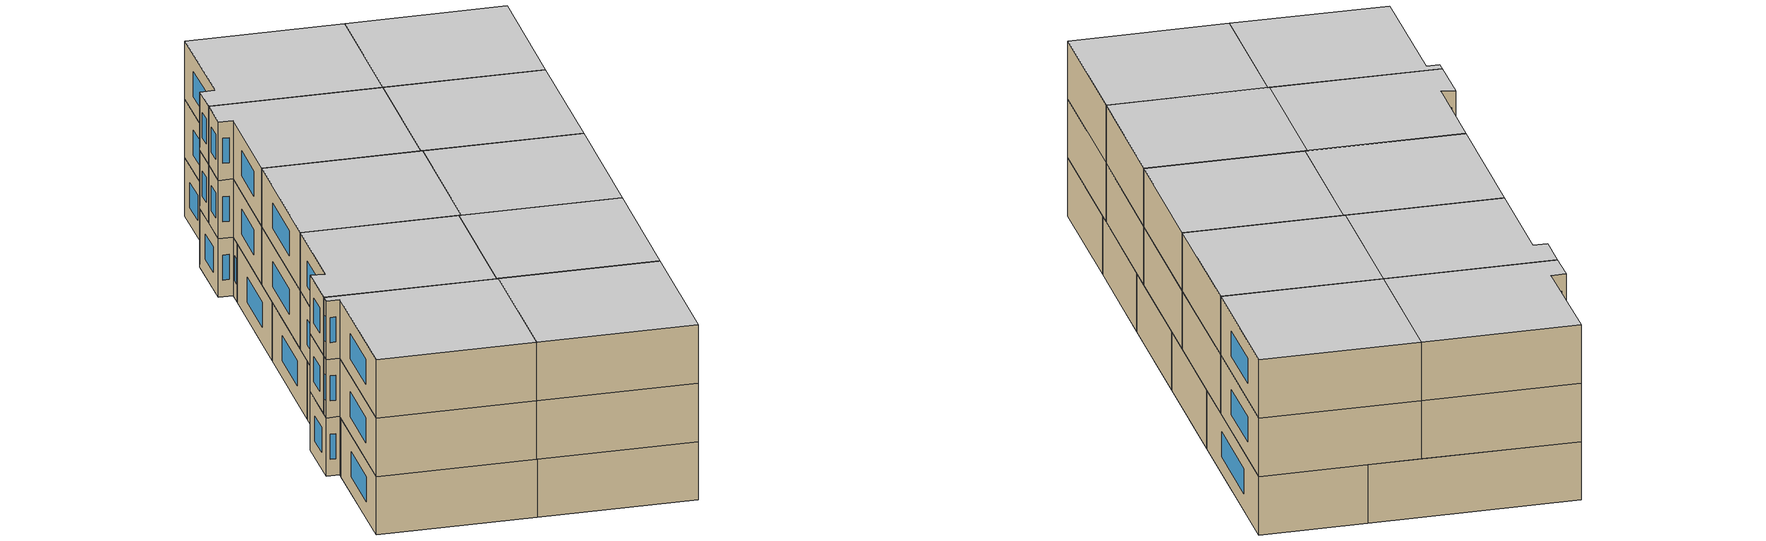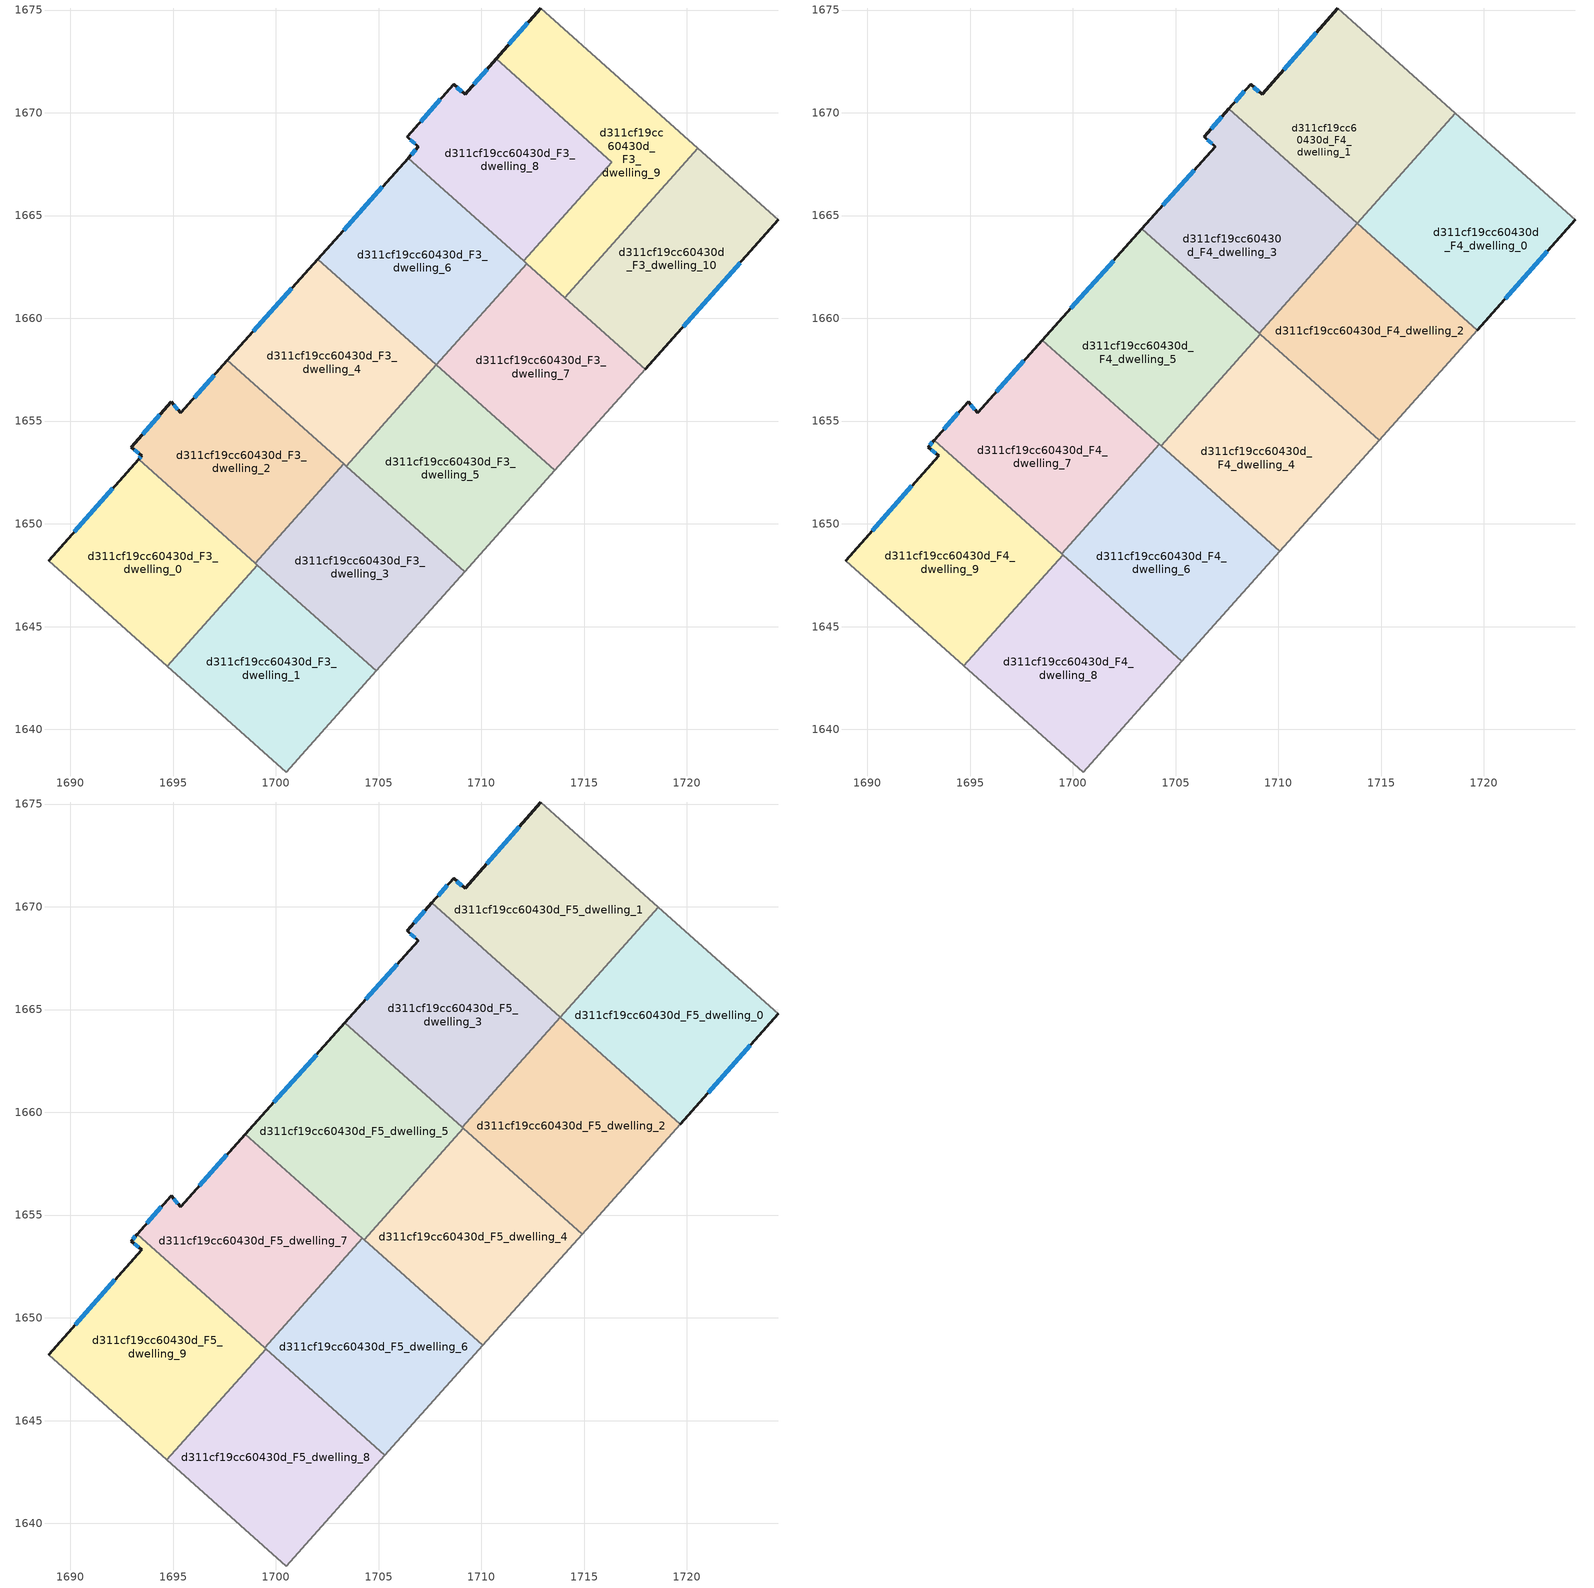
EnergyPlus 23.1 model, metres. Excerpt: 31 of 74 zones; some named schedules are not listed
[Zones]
d311cf19cc60430d_F3_dwelling_0
 floor to d311cf19cc60430d_F2_dwelling_0 (EU_floor_Construction): 1699.1,1647.99 1694.72,1643.07 1688.94,1648.22 1693.32,1653.14 z9
 wall outside (EU_wall_Construction): 1693.32,1653.14 1688.94,1648.22 z9:12
 wall to d311cf19cc60430d_F3_dwelling_1 (EU_wall_Construction): 1694.72,1643.07 1699.1,1647.99 z9:12
 wall adiabatic (EU_wall_Construction): 1688.94,1648.22 1694.72,1643.07 z9:12
 wall to d311cf19cc60430d_F3_dwelling_2 (EU_wall_Construction): 1698.99,1648.09 1693.32,1653.14 z9:12
 wall to d311cf19cc60430d_F3_dwelling_3 (EU_wall_Construction): 1699.1,1647.99 1698.99,1648.09 z9:12
 window (EU_Window_Construction): 1692.07,1651.74 1690.19,1649.62 z9.86:11.14
d311cf19cc60430d_F3_dwelling_1
 floor to d311cf19cc60430d_F2_dwelling_1 (EU_floor_Construction): 1704.88,1642.84 1700.49,1637.93 1694.72,1643.07 1699.1,1647.99 z9
 wall adiabatic (EU_wall_Construction): 1694.72,1643.07 1700.49,1637.93 1704.88,1642.84 z9:12
 wall to d311cf19cc60430d_F3_dwelling_3 (EU_wall_Construction): 1704.88,1642.84 1699.1,1647.99 z9:12
d311cf19cc60430d_F3_dwelling_10
 floor to d311cf19cc60430d_F2_dwelling_10 (EU_floor_Construction): 1724.45,1664.79 1717.97,1657.52 1714.06,1661.01 1720.54,1668.28 z9
 wall outside (EU_wall_Construction): 1717.97,1657.52 1724.45,1664.79 z9:12
 wall to d311cf19cc60430d_F3_dwelling_9 (EU_wall_Construction): 1720.54,1668.28 1714.06,1661.01 z9:12
 wall adiabatic (EU_wall_Construction): 1724.45,1664.79 1720.54,1668.28 z9:12
 wall to d311cf19cc60430d_F3_dwelling_7 (EU_wall_Construction): 1714.06,1661.01 1717.97,1657.52 z9:12
 window (EU_Window_Construction): 1719.82,1659.6 1722.6,1662.71 z9.86:11.14
 ceiling adiabatic (EU_roof_Construction): 1717.97,1657.52 1719.67,1659.43 1715.76,1662.92 1714.06,1661.01 z12
d311cf19cc60430d_F3_dwelling_2
 floor to d311cf19cc60430d_F2_dwelling_2 (EU_floor_Construction): 1703.29,1652.92 1698.99,1648.09 1693.32,1653.14 1693.46,1653.3 1692.95,1653.73 1694.9,1655.94 1695.37,1655.41 1697.64,1657.96 z9
 wall outside (EU_wall_Construction): 1697.64,1657.96 1695.37,1655.41 1694.9,1655.94 1692.95,1653.73 1693.46,1653.3 1693.32,1653.14 z9:12
 wall to d311cf19cc60430d_F3_dwelling_3 (EU_wall_Construction): 1698.99,1648.09 1703.29,1652.92 z9:12
 wall to d311cf19cc60430d_F3_dwelling_4 (EU_wall_Construction): 1703.29,1652.92 1697.64,1657.96 z9:12
 window (EU_Window_Construction): 1693.1,1653.61 1693.32,1653.42 / 1694.34,1655.31 1693.51,1654.36 / 1695.23,1655.56 1695.03,1655.79 / 1696.99,1657.23 1696.02,1656.14 / 1693.42,1653.26 1693.36,1653.19 z9.86:11.14
d311cf19cc60430d_F3_dwelling_3
 floor to d311cf19cc60430d_F2_dwelling_3 (EU_floor_Construction): 1709.18,1647.67 1704.88,1642.84 1698.99,1648.09 1703.29,1652.92 z9
 wall adiabatic (EU_wall_Construction): 1704.88,1642.84 1709.18,1647.67 z9:12
 wall to d311cf19cc60430d_F3_dwelling_5 (EU_wall_Construction): 1709.18,1647.67 1703.41,1652.81 z9:12
 wall to d311cf19cc60430d_F3_dwelling_4 (EU_wall_Construction): 1703.41,1652.81 1703.29,1652.92 z9:12
d311cf19cc60430d_F3_dwelling_4
 floor to d311cf19cc60430d_F2_dwelling_4 (EU_floor_Construction): 1707.8,1657.74 1703.41,1652.81 1697.64,1657.96 1702.04,1662.88 z9
 wall outside (EU_wall_Construction): 1702.04,1662.88 1697.64,1657.96 z9:12
 wall to d311cf19cc60430d_F3_dwelling_5 (EU_wall_Construction): 1703.41,1652.81 1707.8,1657.74 z9:12
 wall to d311cf19cc60430d_F3_dwelling_6 (EU_wall_Construction): 1707.8,1657.74 1702.04,1662.88 z9:12
 window (EU_Window_Construction): 1700.78,1661.47 1698.9,1659.36 z9.86:11.14
d311cf19cc60430d_F3_dwelling_5
 floor to d311cf19cc60430d_F2_dwelling_5 (EU_floor_Construction): 1713.58,1652.6 1709.18,1647.67 1703.41,1652.81 1707.8,1657.74 z9
 wall adiabatic (EU_wall_Construction): 1709.18,1647.67 1713.58,1652.6 z9:12
 wall to d311cf19cc60430d_F3_dwelling_7 (EU_wall_Construction): 1713.58,1652.6 1707.81,1657.73 z9:12
d311cf19cc60430d_F3_dwelling_6
 floor to d311cf19cc60430d_F2_dwelling_6 (EU_floor_Construction): 1712.2,1662.66 1707.81,1657.74 1702.04,1662.88 1706.44,1667.8 z9
 wall outside (EU_wall_Construction): 1706.44,1667.8 1702.04,1662.88 z9:12
 wall to d311cf19cc60430d_F3_dwelling_7 (EU_wall_Construction): 1707.81,1657.74 1712.2,1662.66 z9:12
 wall to d311cf19cc60430d_F3_dwelling_8 (EU_wall_Construction): 1712.06,1662.79 1706.44,1667.8 z9:12
 wall to d311cf19cc60430d_F3_dwelling_9 (EU_wall_Construction): 1712.2,1662.66 1712.06,1662.79 z9:12
 window (EU_Window_Construction): 1705.18,1666.39 1703.29,1664.28 z9.86:11.14
d311cf19cc60430d_F3_dwelling_7
 floor to d311cf19cc60430d_F2_dwelling_7 (EU_floor_Construction): 1717.97,1657.52 1713.58,1652.6 1707.81,1657.74 1712.2,1662.66 z9
 wall adiabatic (EU_wall_Construction): 1713.58,1652.6 1717.97,1657.52 z9:12
 wall to d311cf19cc60430d_F3_dwelling_9 (EU_wall_Construction): 1714.06,1661.01 1712.2,1662.66 z9:12
 ceiling adiabatic (EU_roof_Construction): 1714.89,1654.08 1717.97,1657.52 1712.2,1662.66 1709.13,1659.21 z12
d311cf19cc60430d_F3_dwelling_8
 floor to d311cf19cc60430d_F2_dwelling_8 (EU_floor_Construction): 1716.34,1667.6 1712.06,1662.79 1706.44,1667.8 1706.93,1668.36 1706.39,1668.84 1708.65,1671.39 1709.2,1670.89 1710.71,1672.62 z9
 wall outside (EU_wall_Construction): 1710.71,1672.62 1709.2,1670.89 1708.65,1671.39 1706.39,1668.84 1706.93,1668.36 1706.44,1667.8 z9:12
 wall to d311cf19cc60430d_F3_dwelling_9 (EU_wall_Construction): 1712.06,1662.79 1716.34,1667.6 1710.71,1672.62 z9:12
 window (EU_Window_Construction): 1709.04,1671.03 1708.81,1671.25 / 1710.28,1672.13 1709.63,1671.39 / 1706.79,1668.2 1706.58,1667.96 / 1706.55,1668.7 1706.78,1668.49 / 1708,1670.66 1707.04,1669.57 z9.86:11.14
d311cf19cc60430d_F3_dwelling_9
 floor to d311cf19cc60430d_F2_dwelling_9 (EU_floor_Construction): 1720.54,1668.28 1714.06,1661.01 1712.06,1662.79 1716.34,1667.6 1710.71,1672.62 1712.88,1675.1 z9
 wall outside (EU_wall_Construction): 1712.88,1675.1 1710.71,1672.62 z9:12
 wall adiabatic (EU_wall_Construction): 1720.54,1668.28 1712.88,1675.1 z9:12
 window (EU_Window_Construction): 1712.26,1674.39 1711.33,1673.33 z9.86:11.14
d311cf19cc60430d_F4_dwelling_0
 floor to d311cf19cc60430d_F3_dwelling_10 (EU_floor_Construction): 1724.45,1664.79 1719.67,1659.43 1715.76,1662.92 1720.54,1668.28 z12
 floor to d311cf19cc60430d_F3_dwelling_9 (EU_floor_Construction): 1720.54,1668.28 1715.76,1662.92 1713.84,1664.63 1718.61,1669.99 z12
 wall outside (EU_wall_Construction): 1719.67,1659.43 1724.45,1664.79 z12:15
 wall to d311cf19cc60430d_F4_dwelling_1 (EU_wall_Construction): 1718.61,1669.99 1713.84,1664.63 z12:15
 wall adiabatic (EU_wall_Construction): 1724.45,1664.79 1718.61,1669.99 z12:15
 wall to d311cf19cc60430d_F4_dwelling_2 (EU_wall_Construction): 1713.84,1664.63 1719.67,1659.43 z12:15
 window (EU_Window_Construction): 1721.04,1660.96 1723.08,1663.26 z12.86:14.14
d311cf19cc60430d_F4_dwelling_1
 floor to d311cf19cc60430d_F3_dwelling_8 (EU_floor_Construction): 1716.34,1667.6 1713.76,1664.7 1707.59,1670.19 1708.65,1671.39 1709.2,1670.89 1710.71,1672.62 z12
 floor to d311cf19cc60430d_F3_dwelling_9 (EU_floor_Construction): 1718.61,1669.99 1713.84,1664.63 1713.76,1664.7 1716.34,1667.6 1710.71,1672.62 1712.88,1675.1 z12
 wall outside (EU_wall_Construction): 1712.88,1675.1 1709.2,1670.89 1708.65,1671.39 1707.59,1670.19 z12:15
 wall adiabatic (EU_wall_Construction): 1718.61,1669.99 1712.88,1675.1 z12:15
 wall to d311cf19cc60430d_F4_dwelling_3 (EU_wall_Construction): 1707.59,1670.19 1713.83,1664.63 z12:15
 window (EU_Window_Construction): 1708.35,1671.05 1707.89,1670.54 / 1709.04,1671.03 1708.81,1671.25 / 1711.83,1673.9 1710.25,1672.09 z12.86:14.14
d311cf19cc60430d_F4_dwelling_2
 floor to d311cf19cc60430d_F3_dwelling_6 (EU_floor_Construction): 1712.2,1662.66 1709.12,1659.22 1709.06,1659.27 1712.13,1662.72 z12
 floor to d311cf19cc60430d_F3_dwelling_9 (EU_floor_Construction): 1715.76,1662.92 1714.06,1661.01 1712.13,1662.72 1713.83,1664.63 z12
 floor adiabatic (EU_floor_Construction): 1719.67,1659.43 1714.89,1654.08 1709.12,1659.22 1712.2,1662.66 1712.13,1662.72 1714.06,1661.01 1715.76,1662.92 z12
 wall to d311cf19cc60430d_F4_dwelling_3 (EU_wall_Construction): 1713.83,1664.63 1709.06,1659.27 z12:15
 wall adiabatic (EU_wall_Construction): 1714.89,1654.08 1719.67,1659.43 z12:15
 wall to d311cf19cc60430d_F4_dwelling_4 (EU_wall_Construction): 1709.12,1659.22 1714.89,1654.08 z12:15
 wall to d311cf19cc60430d_F4_dwelling_5 (EU_wall_Construction): 1709.06,1659.27 1709.12,1659.22 z12:15
d311cf19cc60430d_F4_dwelling_3
 floor to d311cf19cc60430d_F3_dwelling_6 (EU_floor_Construction): 1712.13,1662.72 1709.06,1659.27 1703.36,1664.35 1706.44,1667.8 z12
 floor to d311cf19cc60430d_F3_dwelling_8 (EU_floor_Construction): 1713.76,1664.7 1712.06,1662.79 1706.44,1667.8 1706.93,1668.36 1706.39,1668.84 1707.59,1670.19 z12
 floor to d311cf19cc60430d_F3_dwelling_9 (EU_floor_Construction): 1713.83,1664.63 1712.13,1662.72 1712.06,1662.79 1713.76,1664.7 z12
 wall outside (EU_wall_Construction): 1707.59,1670.19 1706.39,1668.84 1706.93,1668.36 1703.36,1664.35 z12:15
 wall to d311cf19cc60430d_F4_dwelling_5 (EU_wall_Construction): 1703.36,1664.35 1709.06,1659.27 z12:15
 window (EU_Window_Construction): 1705.91,1667.21 1704.38,1665.5 / 1706.55,1668.7 1706.78,1668.49 / 1707.25,1669.81 1706.73,1669.22 z12.86:14.14
d311cf19cc60430d_F4_dwelling_4
 floor to d311cf19cc60430d_F3_dwelling_5 (EU_floor_Construction): 1713.58,1652.6 1710.06,1648.66 1704.29,1653.8 1707.81,1657.74 z12
 floor to d311cf19cc60430d_F3_dwelling_7 (EU_floor_Construction): 1714.89,1654.08 1713.58,1652.6 1707.81,1657.74 1709.13,1659.21 z12
 wall to d311cf19cc60430d_F4_dwelling_5 (EU_wall_Construction): 1709.12,1659.22 1704.29,1653.8 z12:15
 wall adiabatic (EU_wall_Construction): 1710.06,1648.66 1714.89,1654.08 z12:15
 wall to d311cf19cc60430d_F4_dwelling_6 (EU_wall_Construction): 1704.29,1653.8 1710.06,1648.66 z12:15
d311cf19cc60430d_F4_dwelling_5
 floor to d311cf19cc60430d_F3_dwelling_4 (EU_floor_Construction): 1707.8,1657.74 1704.29,1653.8 1698.52,1658.94 1702.04,1662.88 z12
 floor to d311cf19cc60430d_F3_dwelling_6 (EU_floor_Construction): 1709.12,1659.22 1707.81,1657.74 1702.04,1662.88 1703.36,1664.35 z12
 wall outside (EU_wall_Construction): 1703.36,1664.35 1698.52,1658.94 z12:15
 wall to d311cf19cc60430d_F4_dwelling_7 (EU_wall_Construction): 1698.52,1658.94 1704.2,1653.88 z12:15
 wall to d311cf19cc60430d_F4_dwelling_6 (EU_wall_Construction): 1704.2,1653.88 1704.29,1653.8 z12:15
 window (EU_Window_Construction): 1701.98,1662.81 1699.9,1660.49 z12.86:14.14
d311cf19cc60430d_F4_dwelling_6
 floor to d311cf19cc60430d_F3_dwelling_3 (EU_floor_Construction): 1709.18,1647.67 1705.3,1643.32 1699.45,1648.54 1703.32,1652.89 z12
 floor to d311cf19cc60430d_F3_dwelling_5 (EU_floor_Construction): 1710.06,1648.66 1709.18,1647.67 1703.41,1652.81 1704.29,1653.8 z12
 floor to d311cf19cc60430d_F3_dwelling_4 (EU_floor_Construction): 1704.29,1653.8 1703.41,1652.81 1703.32,1652.89 1704.2,1653.88 z12
 wall to d311cf19cc60430d_F4_dwelling_7 (EU_wall_Construction): 1704.2,1653.88 1699.45,1648.54 z12:15
 wall adiabatic (EU_wall_Construction): 1705.3,1643.32 1710.06,1648.66 z12:15
 wall to d311cf19cc60430d_F4_dwelling_8 (EU_wall_Construction): 1699.51,1648.49 1705.3,1643.32 z12:15
 wall to d311cf19cc60430d_F4_dwelling_9 (EU_wall_Construction): 1699.45,1648.54 1699.51,1648.49 z12:15
d311cf19cc60430d_F4_dwelling_7
 floor to d311cf19cc60430d_F3_dwelling_2 (EU_floor_Construction): 1703.29,1652.92 1699.42,1648.57 1693.25,1654.06 1694.9,1655.94 1695.37,1655.41 1697.64,1657.96 z12
 floor to d311cf19cc60430d_F3_dwelling_4 (EU_floor_Construction): 1704.2,1653.88 1703.32,1652.89 1697.64,1657.96 1698.52,1658.94 z12
 floor to d311cf19cc60430d_F3_dwelling_3 (EU_floor_Construction): 1703.32,1652.89 1699.45,1648.54 1699.42,1648.57 1703.29,1652.92 z12
 wall outside (EU_wall_Construction): 1698.52,1658.94 1695.37,1655.41 1694.9,1655.94 1693.25,1654.06 z12:15
 wall to d311cf19cc60430d_F4_dwelling_9 (EU_wall_Construction): 1693.25,1654.06 1699.45,1648.54 z12:15
 window (EU_Window_Construction): 1694.43,1655.41 1693.72,1654.6 / 1695.23,1655.56 1695.03,1655.79 / 1697.62,1657.93 1696.27,1656.42 z12.86:14.14
d311cf19cc60430d_F4_dwelling_8
 floor to d311cf19cc60430d_F3_dwelling_1 (EU_floor_Construction): 1704.88,1642.85 1700.49,1637.93 1694.72,1643.07 1699.1,1647.99 z12
 floor to d311cf19cc60430d_F3_dwelling_0 (EU_floor_Construction): 1699.1,1647.99 1694.72,1643.07 1694.7,1643.09 1699.08,1648.01 z12
 floor to d311cf19cc60430d_F3_dwelling_3 (EU_floor_Construction): 1705.3,1643.32 1704.88,1642.85 1699.08,1648.01 1699.51,1648.49 z12
 wall to d311cf19cc60430d_F4_dwelling_9 (EU_wall_Construction): 1699.51,1648.49 1694.7,1643.09 z12:15
 wall adiabatic (EU_wall_Construction): 1694.7,1643.09 1700.49,1637.93 1705.3,1643.32 z12:15
d311cf19cc60430d_F4_dwelling_9
 floor to d311cf19cc60430d_F3_dwelling_0 (EU_floor_Construction): 1699.08,1648.01 1694.7,1643.09 1688.94,1648.22 1693.32,1653.14 z12
 floor to d311cf19cc60430d_F3_dwelling_2 (EU_floor_Construction): 1699.42,1648.57 1698.99,1648.09 1693.32,1653.14 1693.46,1653.3 1692.95,1653.73 1693.25,1654.06 z12
 floor to d311cf19cc60430d_F3_dwelling_3 (EU_floor_Construction): 1699.51,1648.49 1699.08,1648.01 1698.99,1648.09 1699.42,1648.57 z12
 wall outside (EU_wall_Construction): 1693.25,1654.06 1692.95,1653.73 1693.46,1653.3 1688.94,1648.22 z12:15
 wall adiabatic (EU_wall_Construction): 1688.94,1648.22 1694.7,1643.09 z12:15
 window (EU_Window_Construction): 1692.17,1651.85 1690.23,1649.67 / 1693.1,1653.61 1693.32,1653.42 / 1693.17,1653.97 1693.04,1653.82 z12.86:14.14
d311cf19cc60430d_F5_dwelling_0
 floor to d311cf19cc60430d_F4_dwelling_0 (EU_floor_Construction): 1724.45,1664.79 1719.67,1659.43 1713.84,1664.63 1718.61,1669.99 z15
 wall outside (EU_wall_Construction): 1719.67,1659.43 1724.45,1664.79 z15:18
 wall to d311cf19cc60430d_F5_dwelling_1 (EU_wall_Construction): 1718.61,1669.99 1713.84,1664.63 z15:18
 wall adiabatic (EU_wall_Construction): 1724.45,1664.79 1718.61,1669.99 z15:18
 wall to d311cf19cc60430d_F5_dwelling_2 (EU_wall_Construction): 1713.84,1664.63 1719.67,1659.43 z15:18
 window (EU_Window_Construction): 1721.04,1660.96 1723.08,1663.26 z15.86:17.14
 ceiling to d311cf19cc60430d_F6_dwelling_0 (EU_floor_Construction): 1719.67,1659.43 1724.45,1664.79 1718.61,1669.99 1713.84,1664.63 z18
d311cf19cc60430d_F5_dwelling_1
 floor to d311cf19cc60430d_F4_dwelling_1 (EU_floor_Construction): 1718.61,1669.99 1713.84,1664.63 1707.59,1670.19 1708.65,1671.39 1709.2,1670.89 1712.88,1675.1 z15
 wall outside (EU_wall_Construction): 1712.88,1675.1 1709.2,1670.89 1708.65,1671.39 1707.59,1670.19 z15:18
 wall adiabatic (EU_wall_Construction): 1718.61,1669.99 1712.88,1675.1 z15:18
 wall to d311cf19cc60430d_F5_dwelling_3 (EU_wall_Construction): 1707.59,1670.19 1713.83,1664.63 z15:18
 window (EU_Window_Construction): 1708.35,1671.05 1707.89,1670.54 / 1709.04,1671.03 1708.81,1671.25 / 1711.83,1673.9 1710.25,1672.09 z15.86:17.14
 ceiling to d311cf19cc60430d_F6_dwelling_1 (EU_floor_Construction): 1713.84,1664.63 1718.61,1669.99 1712.88,1675.1 1709.2,1670.89 1708.65,1671.39 1707.59,1670.19 z18
d311cf19cc60430d_F5_dwelling_2
 floor to d311cf19cc60430d_F4_dwelling_2 (EU_floor_Construction): 1719.67,1659.43 1714.89,1654.08 1709.06,1659.27 1713.83,1664.63 z15
 wall to d311cf19cc60430d_F5_dwelling_3 (EU_wall_Construction): 1713.83,1664.63 1709.06,1659.27 z15:18
 wall adiabatic (EU_wall_Construction): 1714.89,1654.08 1719.67,1659.43 z15:18
 wall to d311cf19cc60430d_F5_dwelling_4 (EU_wall_Construction): 1709.12,1659.22 1714.89,1654.08 z15:18
 wall to d311cf19cc60430d_F5_dwelling_5 (EU_wall_Construction): 1709.06,1659.27 1709.12,1659.22 z15:18
 ceiling to d311cf19cc60430d_F6_dwelling_2 (EU_floor_Construction): 1714.89,1654.08 1719.67,1659.43 1713.83,1664.63 1709.06,1659.27 z18
d311cf19cc60430d_F5_dwelling_3
 floor to d311cf19cc60430d_F4_dwelling_3 (EU_floor_Construction): 1713.83,1664.63 1709.06,1659.27 1703.36,1664.35 1706.93,1668.36 1706.39,1668.84 1707.59,1670.19 z15
 wall outside (EU_wall_Construction): 1707.59,1670.19 1706.39,1668.84 1706.93,1668.36 1703.36,1664.35 z15:18
 wall to d311cf19cc60430d_F5_dwelling_5 (EU_wall_Construction): 1703.36,1664.35 1709.06,1659.27 z15:18
 window (EU_Window_Construction): 1705.91,1667.21 1704.38,1665.5 / 1706.55,1668.7 1706.78,1668.49 / 1707.25,1669.81 1706.73,1669.22 z15.86:17.14
 ceiling to d311cf19cc60430d_F6_dwelling_3 (EU_floor_Construction): 1709.06,1659.27 1713.83,1664.63 1707.59,1670.19 1706.39,1668.84 1706.93,1668.36 1703.36,1664.35 z18
d311cf19cc60430d_F5_dwelling_4
 floor to d311cf19cc60430d_F4_dwelling_4 (EU_floor_Construction): 1714.89,1654.08 1710.06,1648.66 1704.29,1653.8 1709.12,1659.22 z15
 wall to d311cf19cc60430d_F5_dwelling_5 (EU_wall_Construction): 1709.12,1659.22 1704.29,1653.8 z15:18
 wall adiabatic (EU_wall_Construction): 1710.06,1648.66 1714.89,1654.08 z15:18
 wall to d311cf19cc60430d_F5_dwelling_6 (EU_wall_Construction): 1704.29,1653.8 1710.06,1648.66 z15:18
 ceiling to d311cf19cc60430d_F6_dwelling_4 (EU_floor_Construction): 1710.06,1648.66 1714.89,1654.08 1709.12,1659.22 1704.29,1653.8 z18
d311cf19cc60430d_F5_dwelling_5
 floor to d311cf19cc60430d_F4_dwelling_5 (EU_floor_Construction): 1709.12,1659.22 1704.29,1653.8 1698.52,1658.94 1703.36,1664.35 z15
 wall outside (EU_wall_Construction): 1703.36,1664.35 1698.52,1658.94 z15:18
 wall to d311cf19cc60430d_F5_dwelling_7 (EU_wall_Construction): 1698.52,1658.94 1704.2,1653.88 z15:18
 wall to d311cf19cc60430d_F5_dwelling_6 (EU_wall_Construction): 1704.2,1653.88 1704.29,1653.8 z15:18
 window (EU_Window_Construction): 1701.98,1662.81 1699.9,1660.49 z15.86:17.14
 ceiling to d311cf19cc60430d_F6_dwelling_5 (EU_floor_Construction): 1704.29,1653.8 1709.12,1659.22 1703.36,1664.35 1698.52,1658.94 z18
d311cf19cc60430d_F5_dwelling_6
 floor to d311cf19cc60430d_F4_dwelling_6 (EU_floor_Construction): 1710.06,1648.66 1705.3,1643.32 1699.45,1648.54 1704.2,1653.88 z15
 wall to d311cf19cc60430d_F5_dwelling_7 (EU_wall_Construction): 1704.2,1653.88 1699.45,1648.54 z15:18
 wall adiabatic (EU_wall_Construction): 1705.3,1643.32 1710.06,1648.66 z15:18
 wall to d311cf19cc60430d_F5_dwelling_8 (EU_wall_Construction): 1699.51,1648.49 1705.3,1643.32 z15:18
 wall to d311cf19cc60430d_F5_dwelling_9 (EU_wall_Construction): 1699.45,1648.54 1699.51,1648.49 z15:18
 ceiling to d311cf19cc60430d_F6_dwelling_6 (EU_floor_Construction): 1705.3,1643.32 1710.06,1648.66 1704.2,1653.88 1699.45,1648.54 z18
d311cf19cc60430d_F5_dwelling_7
 floor to d311cf19cc60430d_F4_dwelling_7 (EU_floor_Construction): 1704.2,1653.88 1699.45,1648.54 1693.25,1654.06 1694.9,1655.94 1695.37,1655.41 1698.52,1658.94 z15
 wall outside (EU_wall_Construction): 1698.52,1658.94 1695.37,1655.41 1694.9,1655.94 1693.25,1654.06 z15:18
 wall to d311cf19cc60430d_F5_dwelling_9 (EU_wall_Construction): 1693.25,1654.06 1699.45,1648.54 z15:18
 window (EU_Window_Construction): 1694.43,1655.41 1693.72,1654.6 / 1695.23,1655.56 1695.03,1655.79 / 1697.62,1657.93 1696.27,1656.42 z15.86:17.14
 ceiling to d311cf19cc60430d_F6_dwelling_7 (EU_floor_Construction): 1699.45,1648.54 1704.2,1653.88 1698.52,1658.94 1695.37,1655.41 1694.9,1655.94 1693.25,1654.06 z18
d311cf19cc60430d_F5_dwelling_8
 floor to d311cf19cc60430d_F4_dwelling_8 (EU_floor_Construction): 1705.3,1643.32 1700.49,1637.93 1694.7,1643.09 1699.51,1648.49 z15
 wall to d311cf19cc60430d_F5_dwelling_9 (EU_wall_Construction): 1699.51,1648.49 1694.7,1643.09 z15:18
 wall adiabatic (EU_wall_Construction): 1694.7,1643.09 1700.49,1637.93 1705.3,1643.32 z15:18
 ceiling to d311cf19cc60430d_F6_dwelling_8 (EU_floor_Construction): 1700.49,1637.93 1705.3,1643.32 1699.51,1648.49 1694.7,1643.09 z18
d311cf19cc60430d_F5_dwelling_9
 floor to d311cf19cc60430d_F4_dwelling_9 (EU_floor_Construction): 1699.51,1648.49 1694.7,1643.09 1688.94,1648.22 1693.46,1653.3 1692.95,1653.73 1693.25,1654.06 z15
 wall outside (EU_wall_Construction): 1693.25,1654.06 1692.95,1653.73 1693.46,1653.3 1688.94,1648.22 z15:18
 wall adiabatic (EU_wall_Construction): 1688.94,1648.22 1694.7,1643.09 z15:18
 window (EU_Window_Construction): 1692.17,1651.85 1690.23,1649.67 / 1693.1,1653.61 1693.32,1653.42 / 1693.17,1653.97 1693.04,1653.82 z15.86:17.14
 ceiling to d311cf19cc60430d_F6_dwelling_9 (EU_floor_Construction): 1694.7,1643.09 1699.51,1648.49 1693.25,1654.06 1692.95,1653.73 1693.46,1653.3 1688.94,1648.22 z18
[Building]
EU S2 Campaign: North Axis=0; Terrain=City; Solar Distribution=FullExterior
[Site:Location]
Helsinki-Vantaa.AP: Latitude=60.317; Longitude=24.963; Time Zone=2; Elevation=54.6
[SizingPeriod:WeatherFileDays]
AnnualSizingPeriod: Begin Month=1; Begin Day of Month=1; End Month=12; End Day of Month=31; Day of Week for Start Day=Monday; Use Weather File Daylight Saving Period=No; Use Weather File Rain and Snow Indicators=No
[MATERIAL]
EU_InternalMass_Material: Roughness=MediumRough; Thickness=0.1; Conductivity=1; Density=1800; Specific Heat=900; Thermal Absorptance=0.9; Solar Absorptance=0.7; Visible Absorptance=0.7
[MATERIAL:NOMASS] Roughness=MediumRough; Thermal Absorptance=0.9; Solar Absorptance=0.7; Visible Absorptance=0.7
Name | Thermal Resistance
EU_wall_NoMass | 1.10183
EU_roof_NoMass; EU_floor_NoMass | 1.70606
[WINDOWMATERIAL:SIMPLEGLAZINGSYSTEM]
EU_Window_SimpleGlazing: UFactor=3.11035; Solar Heat Gain Coefficient=0.8; Visible Transmittance=0.8
[CONSTRUCTION]
EU_wall_Construction: EU_wall_NoMass
EU_roof_Construction: EU_roof_NoMass
EU_floor_Construction: EU_floor_NoMass
EU_Window_Construction: EU_Window_SimpleGlazing
EU_InternalMass_Construction: EU_InternalMass_Material
[ZONE] Type=1; Multiplier=1; Ceiling Height=autocalculate; Floor Area=autocalculate; Part of Total Floor Area=Yes
Name | Volume
d311cf19cc60430d_F3_dwelling_0 | 153.001
d311cf19cc60430d_F4_dwelling_0; d311cf19cc60430d_F5_dwelling_0; d311cf19cc60430d_F4_dwelling_7; d311cf19cc60430d_F5_dwelling_7 | 168.288
d311cf19cc60430d_F3_dwelling_1 | 152.99
d311cf19cc60430d_F4_dwelling_1; d311cf19cc60430d_F5_dwelling_1 | 168.303
d311cf19cc60430d_F3_dwelling_10 | 152.991
d311cf19cc60430d_F3_dwelling_2 | 152.98
d311cf19cc60430d_F4_dwelling_2; d311cf19cc60430d_F5_dwelling_2 | 168.283
d311cf19cc60430d_F3_dwelling_3 | 152.971
d311cf19cc60430d_F4_dwelling_3; d311cf19cc60430d_F5_dwelling_3 | 168.289
d311cf19cc60430d_F3_dwelling_4 | 153.005
d311cf19cc60430d_F4_dwelling_4; d311cf19cc60430d_F5_dwelling_4 | 168.297
d311cf19cc60430d_F3_dwelling_5 | 153.008
d311cf19cc60430d_F4_dwelling_5; d311cf19cc60430d_F5_dwelling_5 | 168.292
d311cf19cc60430d_F3_dwelling_6 | 152.996
d311cf19cc60430d_F4_dwelling_6; d311cf19cc60430d_F5_dwelling_6 | 168.281
d311cf19cc60430d_F3_dwelling_7 | 152.987
d311cf19cc60430d_F3_dwelling_8 | 152.992
d311cf19cc60430d_F4_dwelling_8; d311cf19cc60430d_F5_dwelling_8 | 168.299
d311cf19cc60430d_F3_dwelling_9 | 152.982
d311cf19cc60430d_F4_dwelling_9; d311cf19cc60430d_F5_dwelling_9 | 168.286
[INTERNALMASS] Construction=EU_InternalMass_Construction
Name | Zone or ZoneList | Surface Area
d311cf19cc60430d_F3_dwelling_0_EU_InternalMass | d311cf19cc60430d_F3_dwelling_0 | 51.0012
d311cf19cc60430d_F3_dwelling_1_EU_InternalMass | d311cf19cc60430d_F3_dwelling_1 | 50.9967
d311cf19cc60430d_F3_dwelling_2_EU_InternalMass | d311cf19cc60430d_F3_dwelling_2 | 50.9937
d311cf19cc60430d_F3_dwelling_3_EU_InternalMass | d311cf19cc60430d_F3_dwelling_3 | 50.9896
d311cf19cc60430d_F3_dwelling_4_EU_InternalMass | d311cf19cc60430d_F3_dwelling_4 | 51.0008
d311cf19cc60430d_F3_dwelling_5_EU_InternalMass | d311cf19cc60430d_F3_dwelling_5 | 51.0018
d311cf19cc60430d_F3_dwelling_6_EU_InternalMass | d311cf19cc60430d_F3_dwelling_6 | 50.9993
d311cf19cc60430d_F3_dwelling_7_EU_InternalMass | d311cf19cc60430d_F3_dwelling_7 | 50.9965
d311cf19cc60430d_F3_dwelling_8_EU_InternalMass | d311cf19cc60430d_F3_dwelling_8 | 50.9973
d311cf19cc60430d_F3_dwelling_9_EU_InternalMass | d311cf19cc60430d_F3_dwelling_9 | 50.9942
d311cf19cc60430d_F3_dwelling_10_EU_InternalMass | d311cf19cc60430d_F3_dwelling_10 | 50.9976
d311cf19cc60430d_F4_dwelling_0_EU_InternalMass | d311cf19cc60430d_F4_dwelling_0 | 56.0957
d311cf19cc60430d_F4_dwelling_1_EU_InternalMass | d311cf19cc60430d_F4_dwelling_1 | 56.1007
d311cf19cc60430d_F4_dwelling_2_EU_InternalMass | d311cf19cc60430d_F4_dwelling_2 | 56.0944
d311cf19cc60430d_F4_dwelling_3_EU_InternalMass | d311cf19cc60430d_F4_dwelling_3 | 56.096
d311cf19cc60430d_F4_dwelling_4_EU_InternalMass | d311cf19cc60430d_F4_dwelling_4 | 56.0989
d311cf19cc60430d_F4_dwelling_5_EU_InternalMass | d311cf19cc60430d_F4_dwelling_5 | 56.0974
d311cf19cc60430d_F4_dwelling_6_EU_InternalMass | d311cf19cc60430d_F4_dwelling_6 | 56.0937
d311cf19cc60430d_F4_dwelling_7_EU_InternalMass | d311cf19cc60430d_F4_dwelling_7 | 56.0963
d311cf19cc60430d_F4_dwelling_8_EU_InternalMass | d311cf19cc60430d_F4_dwelling_8 | 56.0997
d311cf19cc60430d_F4_dwelling_9_EU_InternalMass | d311cf19cc60430d_F4_dwelling_9 | 56.0951
d311cf19cc60430d_F5_dwelling_0_EU_InternalMass | d311cf19cc60430d_F5_dwelling_0 | 56.0957
d311cf19cc60430d_F5_dwelling_1_EU_InternalMass | d311cf19cc60430d_F5_dwelling_1 | 56.1007
d311cf19cc60430d_F5_dwelling_2_EU_InternalMass | d311cf19cc60430d_F5_dwelling_2 | 56.0944
d311cf19cc60430d_F5_dwelling_3_EU_InternalMass | d311cf19cc60430d_F5_dwelling_3 | 56.096
d311cf19cc60430d_F5_dwelling_4_EU_InternalMass | d311cf19cc60430d_F5_dwelling_4 | 56.0989
d311cf19cc60430d_F5_dwelling_5_EU_InternalMass | d311cf19cc60430d_F5_dwelling_5 | 56.0974
d311cf19cc60430d_F5_dwelling_6_EU_InternalMass | d311cf19cc60430d_F5_dwelling_6 | 56.0937
d311cf19cc60430d_F5_dwelling_7_EU_InternalMass | d311cf19cc60430d_F5_dwelling_7 | 56.0963
d311cf19cc60430d_F5_dwelling_8_EU_InternalMass | d311cf19cc60430d_F5_dwelling_8 | 56.0997
d311cf19cc60430d_F5_dwelling_9_EU_InternalMass | d311cf19cc60430d_F5_dwelling_9 | 56.0951
[OTHEREQUIPMENT] Fuel Type=Electricity; Design Level Calculation Method=Watts/Area; Power per Zone Floor Area=1; Fraction Latent=0; Fraction Radiant=0; Fraction Lost=0; Carbon Dioxide Generation Rate=0; EndUse Subcategory=EU_Step8_InternalGains
Name | Zone or ZoneList or Space or SpaceList | Schedule
EU_Step8_InternalGain_d311cf19cc60430d_F3_dwelling_0_f000 | d311cf19cc60430d_F3_dwelling_0 | EU_Step8_GainSchedule_d311cf19cc60430d_F3_dwelling_0_f000
EU_Step8_InternalGain_d311cf19cc60430d_F3_dwelling_1_f000 | d311cf19cc60430d_F3_dwelling_1 | EU_Step8_GainSchedule_d311cf19cc60430d_F3_dwelling_1_f000
EU_Step8_InternalGain_d311cf19cc60430d_F3_dwelling_2_f000 | d311cf19cc60430d_F3_dwelling_2 | EU_Step8_GainSchedule_d311cf19cc60430d_F3_dwelling_2_f000
EU_Step8_InternalGain_d311cf19cc60430d_F3_dwelling_3_f000 | d311cf19cc60430d_F3_dwelling_3 | EU_Step8_GainSchedule_d311cf19cc60430d_F3_dwelling_3_f000
EU_Step8_InternalGain_d311cf19cc60430d_F3_dwelling_4_f000 | d311cf19cc60430d_F3_dwelling_4 | EU_Step8_GainSchedule_d311cf19cc60430d_F3_dwelling_4_f000
EU_Step8_InternalGain_d311cf19cc60430d_F3_dwelling_5_f000 | d311cf19cc60430d_F3_dwelling_5 | EU_Step8_GainSchedule_d311cf19cc60430d_F3_dwelling_5_f000
EU_Step8_InternalGain_d311cf19cc60430d_F3_dwelling_6_f000 | d311cf19cc60430d_F3_dwelling_6 | EU_Step8_GainSchedule_d311cf19cc60430d_F3_dwelling_6_f000
EU_Step8_InternalGain_d311cf19cc60430d_F3_dwelling_7_f000 | d311cf19cc60430d_F3_dwelling_7 | EU_Step8_GainSchedule_d311cf19cc60430d_F3_dwelling_7_f000
EU_Step8_InternalGain_d311cf19cc60430d_F3_dwelling_8_f000 | d311cf19cc60430d_F3_dwelling_8 | EU_Step8_GainSchedule_d311cf19cc60430d_F3_dwelling_8_f000
EU_Step8_InternalGain_d311cf19cc60430d_F3_dwelling_9_f000 | d311cf19cc60430d_F3_dwelling_9 | EU_Step8_GainSchedule_d311cf19cc60430d_F3_dwelling_9_f000
EU_Step8_InternalGain_d311cf19cc60430d_F3_dwelling_10_f000 | d311cf19cc60430d_F3_dwelling_10 | EU_Step8_GainSchedule_d311cf19cc60430d_F3_dwelling_10_f000
EU_Step8_InternalGain_d311cf19cc60430d_F4_dwelling_0_f000 | d311cf19cc60430d_F4_dwelling_0 | EU_Step8_GainSchedule_d311cf19cc60430d_F4_dwelling_0_f000
EU_Step8_InternalGain_d311cf19cc60430d_F4_dwelling_1_f000 | d311cf19cc60430d_F4_dwelling_1 | EU_Step8_GainSchedule_d311cf19cc60430d_F4_dwelling_1_f000
EU_Step8_InternalGain_d311cf19cc60430d_F4_dwelling_2_f000 | d311cf19cc60430d_F4_dwelling_2 | EU_Step8_GainSchedule_d311cf19cc60430d_F4_dwelling_2_f000
EU_Step8_InternalGain_d311cf19cc60430d_F4_dwelling_3_f000 | d311cf19cc60430d_F4_dwelling_3 | EU_Step8_GainSchedule_d311cf19cc60430d_F4_dwelling_3_f000
EU_Step8_InternalGain_d311cf19cc60430d_F4_dwelling_4_f000 | d311cf19cc60430d_F4_dwelling_4 | EU_Step8_GainSchedule_d311cf19cc60430d_F4_dwelling_4_f000
EU_Step8_InternalGain_d311cf19cc60430d_F4_dwelling_5_f000 | d311cf19cc60430d_F4_dwelling_5 | EU_Step8_GainSchedule_d311cf19cc60430d_F4_dwelling_5_f000
EU_Step8_InternalGain_d311cf19cc60430d_F4_dwelling_6_f000 | d311cf19cc60430d_F4_dwelling_6 | EU_Step8_GainSchedule_d311cf19cc60430d_F4_dwelling_6_f000
EU_Step8_InternalGain_d311cf19cc60430d_F4_dwelling_7_f000 | d311cf19cc60430d_F4_dwelling_7 | EU_Step8_GainSchedule_d311cf19cc60430d_F4_dwelling_7_f000
EU_Step8_InternalGain_d311cf19cc60430d_F4_dwelling_8_f000 | d311cf19cc60430d_F4_dwelling_8 | EU_Step8_GainSchedule_d311cf19cc60430d_F4_dwelling_8_f000
EU_Step8_InternalGain_d311cf19cc60430d_F4_dwelling_9_f000 | d311cf19cc60430d_F4_dwelling_9 | EU_Step8_GainSchedule_d311cf19cc60430d_F4_dwelling_9_f000
EU_Step8_InternalGain_d311cf19cc60430d_F5_dwelling_0_f000 | d311cf19cc60430d_F5_dwelling_0 | EU_Step8_GainSchedule_d311cf19cc60430d_F5_dwelling_0_f000
EU_Step8_InternalGain_d311cf19cc60430d_F5_dwelling_1_f000 | d311cf19cc60430d_F5_dwelling_1 | EU_Step8_GainSchedule_d311cf19cc60430d_F5_dwelling_1_f000
EU_Step8_InternalGain_d311cf19cc60430d_F5_dwelling_2_f000 | d311cf19cc60430d_F5_dwelling_2 | EU_Step8_GainSchedule_d311cf19cc60430d_F5_dwelling_2_f000
EU_Step8_InternalGain_d311cf19cc60430d_F5_dwelling_3_f000 | d311cf19cc60430d_F5_dwelling_3 | EU_Step8_GainSchedule_d311cf19cc60430d_F5_dwelling_3_f000
EU_Step8_InternalGain_d311cf19cc60430d_F5_dwelling_4_f000 | d311cf19cc60430d_F5_dwelling_4 | EU_Step8_GainSchedule_d311cf19cc60430d_F5_dwelling_4_f000
EU_Step8_InternalGain_d311cf19cc60430d_F5_dwelling_5_f000 | d311cf19cc60430d_F5_dwelling_5 | EU_Step8_GainSchedule_d311cf19cc60430d_F5_dwelling_5_f000
EU_Step8_InternalGain_d311cf19cc60430d_F5_dwelling_6_f000 | d311cf19cc60430d_F5_dwelling_6 | EU_Step8_GainSchedule_d311cf19cc60430d_F5_dwelling_6_f000
EU_Step8_InternalGain_d311cf19cc60430d_F5_dwelling_7_f000 | d311cf19cc60430d_F5_dwelling_7 | EU_Step8_GainSchedule_d311cf19cc60430d_F5_dwelling_7_f000
EU_Step8_InternalGain_d311cf19cc60430d_F5_dwelling_8_f000 | d311cf19cc60430d_F5_dwelling_8 | EU_Step8_GainSchedule_d311cf19cc60430d_F5_dwelling_8_f000
EU_Step8_InternalGain_d311cf19cc60430d_F5_dwelling_9_f000 | d311cf19cc60430d_F5_dwelling_9 | EU_Step8_GainSchedule_d311cf19cc60430d_F5_dwelling_9_f000
[ZONEVENTILATION:DESIGNFLOWRATE] Schedule=EU_AlwaysOn; Design Flow Rate Calculation Method=AirChanges/Hour; Air Changes per Hour=0.756316; Ventilation Type=Natural; Fan Pressure Rise=0; Fan Total Efficiency=1; Constant Term Coefficient=1; Temperature Term Coefficient=0; Velocity Term Coefficient=0; Velocity Squared Term Coefficient=0; Minimum Indoor Temperature=-100; Maximum Indoor Temperature=100; Delta Temperature=-100; Minimum Outdoor Temperature=-100; Maximum Outdoor Temperature=100; Maximum Wind Speed=40
Name | Zone or ZoneList or Space or SpaceList
EU_ConstantAir_d311cf19cc60430d_F3_dwelling_0 | d311cf19cc60430d_F3_dwelling_0
EU_ConstantAir_d311cf19cc60430d_F3_dwelling_1 | d311cf19cc60430d_F3_dwelling_1
EU_ConstantAir_d311cf19cc60430d_F3_dwelling_2 | d311cf19cc60430d_F3_dwelling_2
EU_ConstantAir_d311cf19cc60430d_F3_dwelling_3 | d311cf19cc60430d_F3_dwelling_3
EU_ConstantAir_d311cf19cc60430d_F3_dwelling_4 | d311cf19cc60430d_F3_dwelling_4
EU_ConstantAir_d311cf19cc60430d_F3_dwelling_5 | d311cf19cc60430d_F3_dwelling_5
EU_ConstantAir_d311cf19cc60430d_F3_dwelling_6 | d311cf19cc60430d_F3_dwelling_6
EU_ConstantAir_d311cf19cc60430d_F3_dwelling_7 | d311cf19cc60430d_F3_dwelling_7
EU_ConstantAir_d311cf19cc60430d_F3_dwelling_8 | d311cf19cc60430d_F3_dwelling_8
EU_ConstantAir_d311cf19cc60430d_F3_dwelling_9 | d311cf19cc60430d_F3_dwelling_9
EU_ConstantAir_d311cf19cc60430d_F3_dwelling_10 | d311cf19cc60430d_F3_dwelling_10
EU_ConstantAir_d311cf19cc60430d_F4_dwelling_0 | d311cf19cc60430d_F4_dwelling_0
EU_ConstantAir_d311cf19cc60430d_F4_dwelling_1 | d311cf19cc60430d_F4_dwelling_1
EU_ConstantAir_d311cf19cc60430d_F4_dwelling_2 | d311cf19cc60430d_F4_dwelling_2
EU_ConstantAir_d311cf19cc60430d_F4_dwelling_3 | d311cf19cc60430d_F4_dwelling_3
EU_ConstantAir_d311cf19cc60430d_F4_dwelling_4 | d311cf19cc60430d_F4_dwelling_4
EU_ConstantAir_d311cf19cc60430d_F4_dwelling_5 | d311cf19cc60430d_F4_dwelling_5
EU_ConstantAir_d311cf19cc60430d_F4_dwelling_6 | d311cf19cc60430d_F4_dwelling_6
EU_ConstantAir_d311cf19cc60430d_F4_dwelling_7 | d311cf19cc60430d_F4_dwelling_7
EU_ConstantAir_d311cf19cc60430d_F4_dwelling_8 | d311cf19cc60430d_F4_dwelling_8
EU_ConstantAir_d311cf19cc60430d_F4_dwelling_9 | d311cf19cc60430d_F4_dwelling_9
EU_ConstantAir_d311cf19cc60430d_F5_dwelling_0 | d311cf19cc60430d_F5_dwelling_0
EU_ConstantAir_d311cf19cc60430d_F5_dwelling_1 | d311cf19cc60430d_F5_dwelling_1
EU_ConstantAir_d311cf19cc60430d_F5_dwelling_2 | d311cf19cc60430d_F5_dwelling_2
EU_ConstantAir_d311cf19cc60430d_F5_dwelling_3 | d311cf19cc60430d_F5_dwelling_3
EU_ConstantAir_d311cf19cc60430d_F5_dwelling_4 | d311cf19cc60430d_F5_dwelling_4
EU_ConstantAir_d311cf19cc60430d_F5_dwelling_5 | d311cf19cc60430d_F5_dwelling_5
EU_ConstantAir_d311cf19cc60430d_F5_dwelling_6 | d311cf19cc60430d_F5_dwelling_6
EU_ConstantAir_d311cf19cc60430d_F5_dwelling_7 | d311cf19cc60430d_F5_dwelling_7
EU_ConstantAir_d311cf19cc60430d_F5_dwelling_8 | d311cf19cc60430d_F5_dwelling_8
EU_ConstantAir_d311cf19cc60430d_F5_dwelling_9 | d311cf19cc60430d_F5_dwelling_9
[HVACTEMPLATE:ZONE:IDEALLOADSAIRSYSTEM] System Availability Schedule=EU_AlwaysOn; Maximum Heating Supply Air Temperature=50; Minimum Cooling Supply Air Temperature=13; Maximum Heating Supply Air Humidity Ratio=0.0156; Minimum Cooling Supply Air Humidity Ratio=0.0077; Heating Limit=NoLimit; Cooling Limit=NoLimit; Heating Availability Schedule=EU_AlwaysOn; Cooling Availability Schedule=EU_CoolingOff; Dehumidification Control Type=ConstantSensibleHeatRatio; Cooling Sensible Heat Ratio=0.7; Dehumidification Setpoint=60; Humidification Control Type=None; Humidification Setpoint=30; Outdoor Air Method=None; Outdoor Air Flow Rate per Person=0.00944; Outdoor Air Flow Rate per Zone Floor Area=0; Outdoor Air Flow Rate per Zone=0; Demand Controlled Ventilation Type=None; Outdoor Air Economizer Type=NoEconomizer; Heat Recovery Type=None; Sensible Heat Recovery Effectiveness=0.7; Latent Heat Recovery Effectiveness=0.65
Name | Template Thermostat
d311cf19cc60430d_F3_dwelling_0 | EU_HeatOnly_d311cf19cc60430d_F3_dwelling_0
d311cf19cc60430d_F3_dwelling_1 | EU_HeatOnly_d311cf19cc60430d_F3_dwelling_1
d311cf19cc60430d_F3_dwelling_2 | EU_HeatOnly_d311cf19cc60430d_F3_dwelling_2
d311cf19cc60430d_F3_dwelling_3 | EU_HeatOnly_d311cf19cc60430d_F3_dwelling_3
d311cf19cc60430d_F3_dwelling_4 | EU_HeatOnly_d311cf19cc60430d_F3_dwelling_4
d311cf19cc60430d_F3_dwelling_5 | EU_HeatOnly_d311cf19cc60430d_F3_dwelling_5
d311cf19cc60430d_F3_dwelling_6 | EU_HeatOnly_d311cf19cc60430d_F3_dwelling_6
d311cf19cc60430d_F3_dwelling_7 | EU_HeatOnly_d311cf19cc60430d_F3_dwelling_7
d311cf19cc60430d_F3_dwelling_8 | EU_HeatOnly_d311cf19cc60430d_F3_dwelling_8
d311cf19cc60430d_F3_dwelling_9 | EU_HeatOnly_d311cf19cc60430d_F3_dwelling_9
d311cf19cc60430d_F3_dwelling_10 | EU_HeatOnly_d311cf19cc60430d_F3_dwelling_10
d311cf19cc60430d_F4_dwelling_0 | EU_HeatOnly_d311cf19cc60430d_F4_dwelling_0
d311cf19cc60430d_F4_dwelling_1 | EU_HeatOnly_d311cf19cc60430d_F4_dwelling_1
d311cf19cc60430d_F4_dwelling_2 | EU_HeatOnly_d311cf19cc60430d_F4_dwelling_2
d311cf19cc60430d_F4_dwelling_3 | EU_HeatOnly_d311cf19cc60430d_F4_dwelling_3
d311cf19cc60430d_F4_dwelling_4 | EU_HeatOnly_d311cf19cc60430d_F4_dwelling_4
d311cf19cc60430d_F4_dwelling_5 | EU_HeatOnly_d311cf19cc60430d_F4_dwelling_5
d311cf19cc60430d_F4_dwelling_6 | EU_HeatOnly_d311cf19cc60430d_F4_dwelling_6
d311cf19cc60430d_F4_dwelling_7 | EU_HeatOnly_d311cf19cc60430d_F4_dwelling_7
d311cf19cc60430d_F4_dwelling_8 | EU_HeatOnly_d311cf19cc60430d_F4_dwelling_8
d311cf19cc60430d_F4_dwelling_9 | EU_HeatOnly_d311cf19cc60430d_F4_dwelling_9
d311cf19cc60430d_F5_dwelling_0 | EU_HeatOnly_d311cf19cc60430d_F5_dwelling_0
d311cf19cc60430d_F5_dwelling_1 | EU_HeatOnly_d311cf19cc60430d_F5_dwelling_1
d311cf19cc60430d_F5_dwelling_2 | EU_HeatOnly_d311cf19cc60430d_F5_dwelling_2
d311cf19cc60430d_F5_dwelling_3 | EU_HeatOnly_d311cf19cc60430d_F5_dwelling_3
d311cf19cc60430d_F5_dwelling_4 | EU_HeatOnly_d311cf19cc60430d_F5_dwelling_4
d311cf19cc60430d_F5_dwelling_5 | EU_HeatOnly_d311cf19cc60430d_F5_dwelling_5
d311cf19cc60430d_F5_dwelling_6 | EU_HeatOnly_d311cf19cc60430d_F5_dwelling_6
d311cf19cc60430d_F5_dwelling_7 | EU_HeatOnly_d311cf19cc60430d_F5_dwelling_7
d311cf19cc60430d_F5_dwelling_8 | EU_HeatOnly_d311cf19cc60430d_F5_dwelling_8
d311cf19cc60430d_F5_dwelling_9 | EU_HeatOnly_d311cf19cc60430d_F5_dwelling_9
[SIZING:ZONE] Zone Cooling Design Supply Air Temperature Input Method=SupplyAirTemperature; Zone Cooling Design Supply Air Temperature=13; Zone Heating Design Supply Air Temperature Input Method=SupplyAirTemperature; Zone Heating Design Supply Air Temperature=50; Zone Cooling Design Supply Air Humidity Ratio=0.008; Zone Heating Design Supply Air Humidity Ratio=0.008; Cooling Design Air Flow Method=DesignDay; Cooling Design Air Flow Rate=0; Cooling Minimum Air Flow per Zone Floor Area=0.000762; Cooling Minimum Air Flow=0; Cooling Minimum Air Flow Fraction=0.2; Heating Design Air Flow Method=DesignDay; Heating Design Air Flow Rate=0; Heating Maximum Air Flow per Zone Floor Area=0.002032; Heating Maximum Air Flow=0.141576; Heating Maximum Air Flow Fraction=0.3; Account for Dedicated Outdoor Air System=No; Dedicated Outdoor Air System Control Strategy=NeutralSupplyAir; Dedicated Outdoor Air Low Setpoint Temperature for Design=autosize; Dedicated Outdoor Air High Setpoint Temperature for Design=autosize; Zone Load Sizing Method=Sensible Load Only No Latent Load; Zone Latent Cooling Design Supply Air Humidity Ratio Input Method=HumidityRatioDifference; Zone Cooling Design Supply Air Humidity Ratio Difference=0.005; Zone Latent Heating Design Supply Air Humidity Ratio Input Method=HumidityRatioDifference; Zone Humidification Design Supply Air Humidity Ratio Difference=0.005
d311cf19cc60430d_F3_dwelling_0; d311cf19cc60430d_F3_dwelling_1; d311cf19cc60430d_F3_dwelling_2; d311cf19cc60430d_F3_dwelling_3; d311cf19cc60430d_F3_dwelling_4; d311cf19cc60430d_F3_dwelling_5; d311cf19cc60430d_F3_dwelling_6; d311cf19cc60430d_F3_dwelling_7; d311cf19cc60430d_F3_dwelling_8; d311cf19cc60430d_F3_dwelling_9; d311cf19cc60430d_F3_dwelling_10; d311cf19cc60430d_F4_dwelling_0; d311cf19cc60430d_F4_dwelling_1; d311cf19cc60430d_F4_dwelling_2; d311cf19cc60430d_F4_dwelling_3; d311cf19cc60430d_F4_dwelling_4; d311cf19cc60430d_F4_dwelling_5; d311cf19cc60430d_F4_dwelling_6; d311cf19cc60430d_F4_dwelling_7; d311cf19cc60430d_F4_dwelling_8; d311cf19cc60430d_F4_dwelling_9; d311cf19cc60430d_F5_dwelling_0; d311cf19cc60430d_F5_dwelling_1; d311cf19cc60430d_F5_dwelling_2; d311cf19cc60430d_F5_dwelling_3; d311cf19cc60430d_F5_dwelling_4; d311cf19cc60430d_F5_dwelling_5; d311cf19cc60430d_F5_dwelling_6; d311cf19cc60430d_F5_dwelling_7; d311cf19cc60430d_F5_dwelling_8; d311cf19cc60430d_F5_dwelling_9
[SCHEDULE:FILE] Column Number=1; Rows to Skip at Top=0; Number of Hours of Data=8760; Column Separator=Comma; Interpolate to Timestep=No; Minutes per Item=60; Adjust Schedule for Daylight Savings=Yes
Name | File
EU_Step8_GainSchedule_d311cf19cc60430d_F3_dwelling_0_f000 | ../../schedules/d311cf19cc60430d/d311cf19cc60430d_F3_dwelling_0_f000_gain.csv
EU_Step8_GainSchedule_d311cf19cc60430d_F3_dwelling_1_f000 | ../../schedules/d311cf19cc60430d/d311cf19cc60430d_F3_dwelling_1_f000_gain.csv
EU_Step8_GainSchedule_d311cf19cc60430d_F3_dwelling_2_f000 | ../../schedules/d311cf19cc60430d/d311cf19cc60430d_F3_dwelling_2_f000_gain.csv
EU_Step8_GainSchedule_d311cf19cc60430d_F3_dwelling_3_f000 | ../../schedules/d311cf19cc60430d/d311cf19cc60430d_F3_dwelling_3_f000_gain.csv
EU_Step8_GainSchedule_d311cf19cc60430d_F3_dwelling_4_f000 | ../../schedules/d311cf19cc60430d/d311cf19cc60430d_F3_dwelling_4_f000_gain.csv
EU_Step8_GainSchedule_d311cf19cc60430d_F3_dwelling_5_f000 | ../../schedules/d311cf19cc60430d/d311cf19cc60430d_F3_dwelling_5_f000_gain.csv
EU_Step8_GainSchedule_d311cf19cc60430d_F3_dwelling_6_f000 | ../../schedules/d311cf19cc60430d/d311cf19cc60430d_F3_dwelling_6_f000_gain.csv
EU_Step8_GainSchedule_d311cf19cc60430d_F3_dwelling_7_f000 | ../../schedules/d311cf19cc60430d/d311cf19cc60430d_F3_dwelling_7_f000_gain.csv
EU_Step8_GainSchedule_d311cf19cc60430d_F3_dwelling_8_f000 | ../../schedules/d311cf19cc60430d/d311cf19cc60430d_F3_dwelling_8_f000_gain.csv
EU_Step8_GainSchedule_d311cf19cc60430d_F3_dwelling_9_f000 | ../../schedules/d311cf19cc60430d/d311cf19cc60430d_F3_dwelling_9_f000_gain.csv
EU_Step8_GainSchedule_d311cf19cc60430d_F3_dwelling_10_f000 | ../../schedules/d311cf19cc60430d/d311cf19cc60430d_F3_dwelling_10_f000_gain.csv
EU_Step8_GainSchedule_d311cf19cc60430d_F4_dwelling_0_f000 | ../../schedules/d311cf19cc60430d/d311cf19cc60430d_F4_dwelling_0_f000_gain.csv
EU_Step8_GainSchedule_d311cf19cc60430d_F4_dwelling_1_f000 | ../../schedules/d311cf19cc60430d/d311cf19cc60430d_F4_dwelling_1_f000_gain.csv
EU_Step8_GainSchedule_d311cf19cc60430d_F4_dwelling_2_f000 | ../../schedules/d311cf19cc60430d/d311cf19cc60430d_F4_dwelling_2_f000_gain.csv
EU_Step8_GainSchedule_d311cf19cc60430d_F4_dwelling_3_f000 | ../../schedules/d311cf19cc60430d/d311cf19cc60430d_F4_dwelling_3_f000_gain.csv
EU_Step8_GainSchedule_d311cf19cc60430d_F4_dwelling_4_f000 | ../../schedules/d311cf19cc60430d/d311cf19cc60430d_F4_dwelling_4_f000_gain.csv
EU_Step8_GainSchedule_d311cf19cc60430d_F4_dwelling_5_f000 | ../../schedules/d311cf19cc60430d/d311cf19cc60430d_F4_dwelling_5_f000_gain.csv
EU_Step8_GainSchedule_d311cf19cc60430d_F4_dwelling_6_f000 | ../../schedules/d311cf19cc60430d/d311cf19cc60430d_F4_dwelling_6_f000_gain.csv
EU_Step8_GainSchedule_d311cf19cc60430d_F4_dwelling_7_f000 | ../../schedules/d311cf19cc60430d/d311cf19cc60430d_F4_dwelling_7_f000_gain.csv
